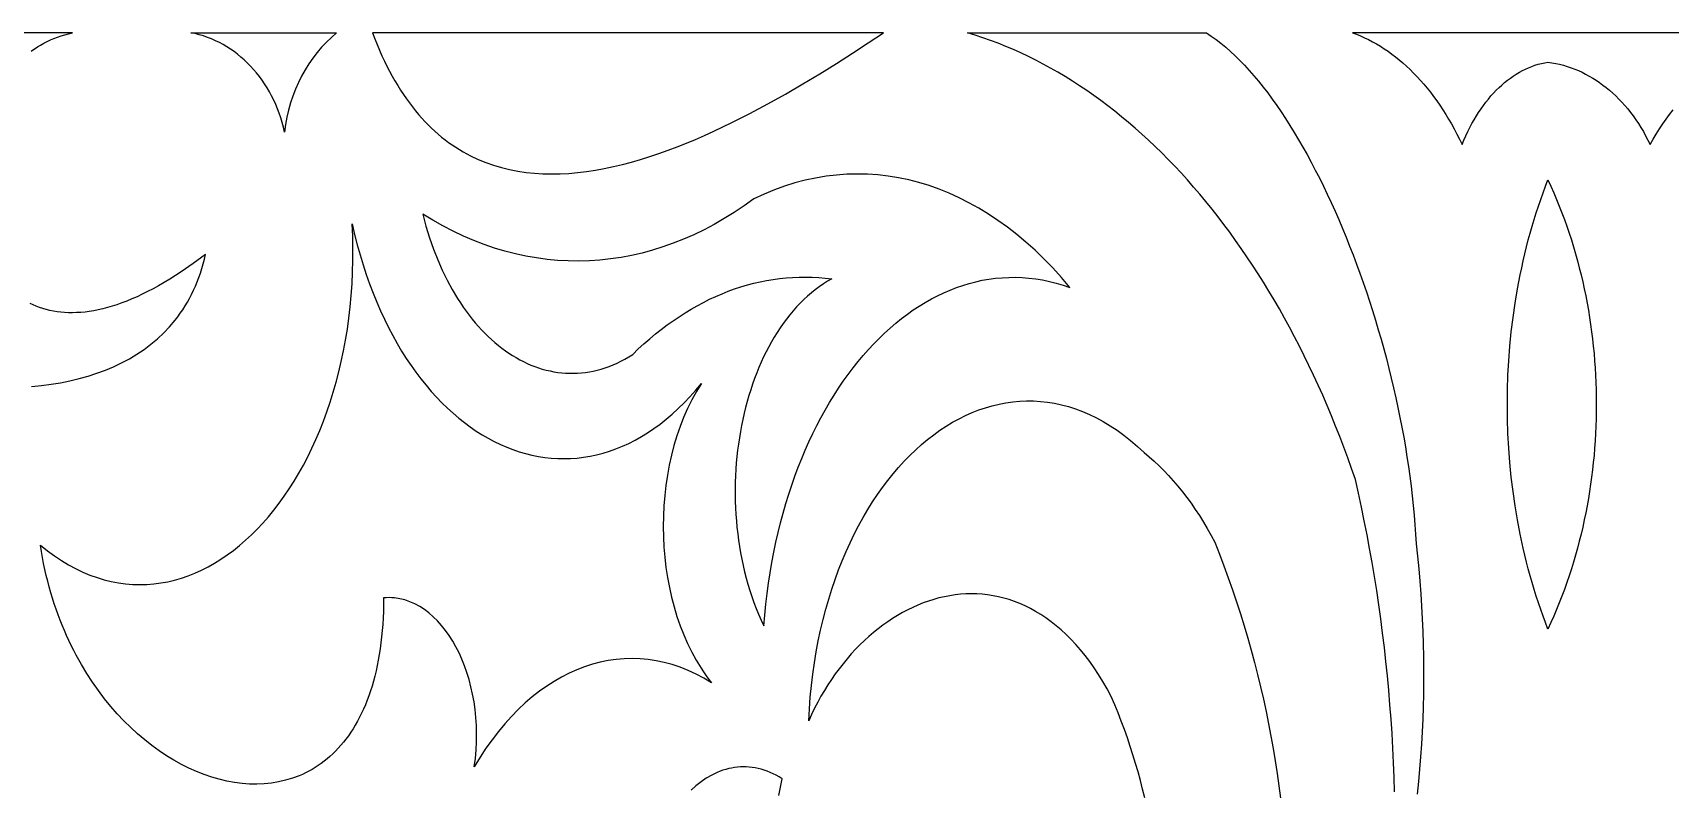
# Model space of a CAD drawing. Extents: x -1145 to -490, y -328 to 327.
# Drawn here: x -1002.2 to -931.7, y 249.3 to 281.9 of the extents above; entities that cross this region are included whole.
import ezdxf

# ---------------------------------------------------------------- set-up
doc = ezdxf.new("R2010")
doc.units = 0
doc.layers.add('LAYER_1', color=18, linetype='CONTINUOUS')

msp = doc.modelspace()

# ---------------------------------------------------------------- linework, layer by layer
at = {"layer": 'LAYER_1'}
for points in [[(-1002.299, 281.11), (-1002.035, 281.29), (-1001.898, 281.373), (-1001.758, 281.451), (-1001.615, 281.525), (-1001.469, 281.594), (-1001.32, 281.658), (-1001.168, 281.717), (-1001.012, 281.771), (-1000.853, 281.82), (-1000.691, 281.863), (-1000.526, 281.901), (-1033.161, 281.903)], [(-943.586, 249.213), (-943.605, 249.843), (-943.63, 250.471), (-943.66, 251.097), (-943.696, 251.722), (-943.737, 252.346), (-943.784, 252.968), (-943.837, 253.588), (-943.895, 254.206), (-943.958, 254.823), (-944.027, 255.438), (-944.102, 256.052), (-944.181, 256.663), (-944.266, 257.272), (-944.357, 257.88), (-944.453, 258.485), (-944.554, 259.089), (-944.661, 259.69), (-944.773, 260.289), (-944.891, 260.886), (-945.013, 261.481), (-945.141, 262.074), (-945.275, 262.664), (-945.437, 263.133), (-945.604, 263.598), (-945.774, 264.059), (-945.948, 264.514), (-946.126, 264.966), (-946.308, 265.412), (-946.494, 265.855), (-946.683, 266.292), (-946.876, 266.724), (-947.073, 267.152), (-947.273, 267.575), (-947.477, 267.993), (-947.685, 268.406), (-947.895, 268.815), (-948.11, 269.218), (-948.327, 269.616), (-948.548, 270.009), (-948.773, 270.397), (-949, 270.779), (-949.231, 271.157), (-949.465, 271.529), (-949.702, 271.896), (-949.943, 272.257), (-950.186, 272.613), (-950.433, 272.964), (-950.682, 273.309), (-950.934, 273.648), (-951.19, 273.982), (-951.448, 274.31), (-951.709, 274.633), (-951.973, 274.95), (-952.239, 275.261), (-952.508, 275.566), (-952.78, 275.865), (-953.055, 276.159), (-953.332, 276.446), (-953.612, 276.728), (-953.894, 277.003), (-954.179, 277.273), (-954.466, 277.536), (-954.755, 277.793), (-955.047, 278.044), (-955.341, 278.289), (-955.638, 278.527), (-955.936, 278.759), (-956.237, 278.985), (-956.54, 279.204), (-956.846, 279.417), (-957.153, 279.623), (-957.462, 279.823), (-957.773, 280.016), (-958.086, 280.202), (-958.401, 280.381), (-958.718, 280.554), (-959.037, 280.72), (-959.358, 280.88), (-959.68, 281.032), (-960.004, 281.178), (-960.33, 281.316), (-960.657, 281.448), (-960.986, 281.572), (-961.317, 281.689), (-961.649, 281.799), (-961.982, 281.902), (-951.685, 281.901), (-951.478, 281.763), (-951.271, 281.614), (-951.065, 281.454), (-950.86, 281.284), (-950.655, 281.103), (-950.451, 280.912), (-950.248, 280.712), (-950.046, 280.501), (-949.844, 280.281), (-949.644, 280.052), (-949.445, 279.814), (-949.247, 279.567), (-949.051, 279.311), (-948.856, 279.047), (-948.662, 278.775), (-948.47, 278.495), (-948.28, 278.207), (-948.091, 277.911), (-947.904, 277.608), (-947.719, 277.298), (-947.536, 276.981), (-947.355, 276.658), (-947.176, 276.328), (-946.999, 275.992), (-946.825, 275.649), (-946.653, 275.301), (-946.483, 274.947), (-946.316, 274.588), (-946.152, 274.224), (-945.99, 273.855), (-945.831, 273.481), (-945.674, 273.102), (-945.521, 272.72), (-945.371, 272.333), (-945.224, 271.942), (-945.08, 271.548), (-944.939, 271.15), (-944.801, 270.749), (-944.667, 270.345), (-944.537, 269.938), (-944.41, 269.528), (-944.287, 269.117), (-944.167, 268.703), (-944.051, 268.287), (-943.939, 267.869), (-943.831, 267.45), (-943.727, 267.03), (-943.628, 266.608), (-943.532, 266.186), (-943.441, 265.763), (-943.354, 265.34), (-943.272, 264.917), (-943.194, 264.493), (-943.12, 264.07), (-943.052, 263.647), (-942.988, 263.225), (-942.929, 262.804), (-942.875, 262.384), (-942.826, 261.965), (-942.782, 261.547), (-942.744, 261.132), (-942.71, 260.718), (-942.682, 260.307), (-942.659, 259.898), (-942.6, 259.361), (-942.547, 258.823), (-942.5, 258.284), (-942.459, 257.744), (-942.423, 257.204), (-942.394, 256.664), (-942.371, 256.123), (-942.353, 255.582), (-942.342, 255.041), (-942.337, 254.501), (-942.337, 253.96), (-942.344, 253.419), (-942.356, 252.879), (-942.374, 252.34), (-942.398, 251.801), (-942.428, 251.263), (-942.464, 250.725), (-942.506, 250.189), (-942.554, 249.654), (-942.607, 249.12)], [(-926.959, 281.902), (-937.011, 281.901), (-945.403, 281.902), (-945.227, 281.837), (-945.052, 281.766), (-944.878, 281.689), (-944.706, 281.606), (-944.536, 281.517), (-944.366, 281.422), (-944.199, 281.322), (-944.033, 281.216), (-943.868, 281.104), (-943.706, 280.987), (-943.545, 280.864), (-943.385, 280.735), (-943.228, 280.601), (-943.073, 280.462), (-942.92, 280.318), (-942.768, 280.168), (-942.619, 280.012), (-942.472, 279.852), (-942.328, 279.686), (-942.185, 279.516), (-942.045, 279.34), (-941.907, 279.16), (-941.772, 278.974), (-941.64, 278.783), (-941.51, 278.588), (-941.382, 278.388), (-941.257, 278.183), (-941.135, 277.974), (-941.016, 277.76), (-940.9, 277.541), (-940.787, 277.318), (-940.676, 277.09), (-940.598, 277.28), (-940.516, 277.465), (-940.431, 277.645), (-940.344, 277.821), (-940.253, 277.992), (-940.16, 278.158), (-940.064, 278.319), (-939.965, 278.475), (-939.864, 278.626), (-939.76, 278.772), (-939.654, 278.914), (-939.545, 279.05), (-939.434, 279.181), (-939.321, 279.307), (-939.206, 279.427), (-939.088, 279.542), (-938.969, 279.653), (-938.847, 279.757), (-938.724, 279.857), (-938.599, 279.951), (-938.472, 280.039), (-938.343, 280.122), (-938.213, 280.2), (-938.081, 280.271), (-937.948, 280.338), (-937.813, 280.398), (-937.677, 280.453), (-937.54, 280.502), (-937.402, 280.546), (-937.262, 280.583), (-937.121, 280.615), (-936.98, 280.641), (-936.811, 280.615), (-936.644, 280.583), (-936.478, 280.546), (-936.313, 280.502), (-936.149, 280.453), (-935.988, 280.398), (-935.827, 280.338), (-935.669, 280.271), (-935.512, 280.2), (-935.357, 280.122), (-935.204, 280.039), (-935.053, 279.951), (-934.904, 279.857), (-934.758, 279.757), (-934.613, 279.653), (-934.471, 279.542), (-934.331, 279.427), (-934.194, 279.307), (-934.059, 279.181), (-933.927, 279.05), (-933.798, 278.914), (-933.672, 278.772), (-933.548, 278.626), (-933.428, 278.475), (-933.311, 278.319), (-933.196, 278.158), (-933.085, 277.992), (-932.978, 277.821), (-932.873, 277.645), (-932.773, 277.465), (-932.675, 277.28), (-932.582, 277.09), (-932.451, 277.318), (-932.316, 277.541), (-932.177, 277.76), (-932.036, 277.974), (-931.89, 278.183), (-931.742, 278.388), (-931.59, 278.588)], [(-1002.283, 266.674), (-1001.859, 266.714), (-1001.442, 266.768), (-1001.032, 266.835), (-1000.63, 266.915), (-1000.236, 267.009), (-999.85, 267.117), (-999.474, 267.238), (-999.108, 267.373), (-998.752, 267.523), (-998.407, 267.686), (-998.074, 267.864), (-997.752, 268.057), (-997.443, 268.264), (-997.147, 268.486), (-996.864, 268.723), (-996.596, 268.975), (-996.342, 269.242), (-996.103, 269.524), (-995.989, 269.672), (-995.879, 269.823), (-995.774, 269.978), (-995.672, 270.137), (-995.575, 270.299), (-995.481, 270.466), (-995.393, 270.637), (-995.308, 270.812), (-995.228, 270.991), (-995.152, 271.174), (-995.081, 271.361), (-995.015, 271.552), (-994.953, 271.747), (-994.897, 271.946), (-994.844, 272.15), (-994.797, 272.357), (-995.324, 271.966), (-995.836, 271.611), (-996.334, 271.291), (-996.578, 271.144), (-996.817, 271.006), (-997.054, 270.876), (-997.286, 270.755), (-997.515, 270.642), (-997.741, 270.536), (-997.962, 270.439), (-998.181, 270.35), (-998.395, 270.268), (-998.606, 270.194), (-998.814, 270.127), (-999.018, 270.068), (-999.218, 270.016), (-999.415, 269.971), (-999.608, 269.933), (-999.798, 269.902), (-999.984, 269.878), (-1000.166, 269.861), (-1000.345, 269.85), (-1000.521, 269.845), (-1000.692, 269.847), (-1000.861, 269.855), (-1001.026, 269.869), (-1001.187, 269.889), (-1001.345, 269.915), (-1001.499, 269.947), (-1001.65, 269.984), (-1001.797, 270.027), (-1001.94, 270.075), (-1002.081, 270.128), (-1002.217, 270.187), (-1002.351, 270.25)], [(-954.347, 248.961), (-954.438, 249.333), (-954.534, 249.704), (-954.635, 250.073), (-954.741, 250.441), (-954.853, 250.807), (-954.97, 251.172), (-955.093, 251.535), (-955.221, 251.896), (-955.354, 252.256), (-955.493, 252.614), (-955.638, 252.969), (-955.788, 253.323), (-955.966, 253.65), (-956.148, 253.963), (-956.334, 254.263), (-956.524, 254.549), (-956.717, 254.822), (-956.914, 255.082), (-957.115, 255.328), (-957.319, 255.562), (-957.525, 255.783), (-957.735, 255.992), (-957.947, 256.188), (-958.162, 256.371), (-958.379, 256.543), (-958.599, 256.702), (-958.82, 256.849), (-959.044, 256.985), (-959.269, 257.109), (-959.496, 257.221), (-959.724, 257.323), (-959.953, 257.412), (-960.184, 257.491), (-960.415, 257.559), (-960.648, 257.616), (-960.88, 257.662), (-961.114, 257.697), (-961.347, 257.722), (-961.581, 257.737), (-961.814, 257.742), (-962.048, 257.736), (-962.281, 257.721), (-962.513, 257.696), (-962.745, 257.661), (-962.976, 257.617), (-963.206, 257.563), (-963.434, 257.501), (-963.662, 257.429), (-963.888, 257.348), (-964.112, 257.258), (-964.334, 257.16), (-964.554, 257.053), (-964.772, 256.938), (-964.988, 256.814), (-965.202, 256.682), (-965.412, 256.543), (-965.62, 256.395), (-965.825, 256.24), (-966.027, 256.077), (-966.225, 255.906), (-966.42, 255.729), (-966.611, 255.544), (-966.799, 255.352), (-966.982, 255.153), (-967.162, 254.947), (-967.337, 254.734), (-967.508, 254.516), (-967.674, 254.29), (-967.835, 254.059), (-967.992, 253.821), (-968.143, 253.577), (-968.289, 253.328), (-968.43, 253.073), (-968.565, 252.812), (-968.694, 252.546), (-968.818, 252.274), (-968.789, 252.788), (-968.75, 253.295), (-968.7, 253.795), (-968.641, 254.287), (-968.571, 254.772), (-968.492, 255.25), (-968.403, 255.719), (-968.304, 256.18), (-968.197, 256.633), (-968.081, 257.078), (-967.956, 257.514), (-967.823, 257.942), (-967.681, 258.36), (-967.531, 258.77), (-967.374, 259.17), (-967.208, 259.561), (-967.036, 259.942), (-966.856, 260.313), (-966.669, 260.675), (-966.475, 261.026), (-966.275, 261.367), (-966.068, 261.698), (-965.855, 262.018), (-965.636, 262.327), (-965.412, 262.625), (-965.182, 262.912), (-964.946, 263.187), (-964.705, 263.452), (-964.46, 263.704), (-964.209, 263.944), (-963.954, 264.173), (-963.695, 264.389), (-963.432, 264.593), (-963.165, 264.785), (-962.894, 264.963), (-962.62, 265.129), (-962.342, 265.281), (-962.061, 265.421), (-961.778, 265.547), (-961.492, 265.659), (-961.203, 265.758), (-960.913, 265.842), (-960.62, 265.913), (-960.325, 265.969), (-960.029, 266.011), (-959.732, 266.038), (-959.433, 266.05), (-959.133, 266.048), (-958.833, 266.03), (-958.532, 265.997), (-958.23, 265.948), (-957.929, 265.883), (-957.628, 265.803), (-957.326, 265.707), (-957.026, 265.594), (-956.726, 265.466), (-956.427, 265.32), (-956.129, 265.158), (-955.833, 264.979), (-955.538, 264.783), (-955.244, 264.569), (-954.953, 264.339), (-954.664, 264.09), (-954.377, 263.824), (-954.158, 263.643), (-953.943, 263.453), (-953.731, 263.255), (-953.523, 263.048), (-953.318, 262.833), (-953.117, 262.61), (-952.919, 262.379), (-952.726, 262.141), (-952.537, 261.894), (-952.351, 261.64), (-952.17, 261.379), (-951.994, 261.11), (-951.821, 260.834), (-951.653, 260.551), (-951.49, 260.261), (-951.331, 259.964), (-951.129, 259.455), (-950.934, 258.945), (-950.746, 258.432), (-950.564, 257.917), (-950.39, 257.4), (-950.222, 256.881), (-950.061, 256.36), (-949.906, 255.838), (-949.759, 255.314), (-949.618, 254.789), (-949.483, 254.262), (-949.356, 253.734), (-949.234, 253.205), (-949.119, 252.675), (-949.011, 252.144), (-948.909, 251.612), (-948.814, 251.079), (-948.724, 250.545), (-948.642, 250.011), (-948.565, 249.477), (-948.495, 248.942)], [(-970.097, 249.061), (-970.036, 249.422), (-969.963, 249.779), (-970.09, 249.858), (-970.217, 249.93), (-970.345, 249.995), (-970.473, 250.054), (-970.601, 250.105), (-970.73, 250.151), (-970.859, 250.19), (-970.988, 250.222), (-971.117, 250.249), (-971.246, 250.269), (-971.375, 250.283), (-971.504, 250.291), (-971.632, 250.292), (-971.759, 250.288), (-971.887, 250.278), (-972.013, 250.263), (-972.139, 250.241), (-972.264, 250.214), (-972.389, 250.181), (-972.512, 250.143), (-972.634, 250.1), (-972.755, 250.051), (-972.875, 249.997), (-972.993, 249.937), (-973.226, 249.803), (-973.452, 249.65), (-973.672, 249.477), (-973.884, 249.285)]]:
    msp.add_lwpolyline(points, dxfattribs=at)
for points in [[(-995.424, 281.902), (-989.148, 281.901), (-989.373, 281.706), (-989.589, 281.499), (-989.794, 281.28), (-989.989, 281.051), (-990.172, 280.811), (-990.345, 280.56), (-990.506, 280.301), (-990.655, 280.032), (-990.792, 279.755), (-990.917, 279.47), (-991.029, 279.178), (-991.128, 278.879), (-991.214, 278.574), (-991.287, 278.263), (-991.345, 277.947), (-991.389, 277.626), (-991.437, 277.834), (-991.492, 278.038), (-991.553, 278.239), (-991.62, 278.436), (-991.692, 278.629), (-991.771, 278.819), (-991.856, 279.004), (-991.946, 279.185), (-992.041, 279.361), (-992.142, 279.533), (-992.248, 279.701), (-992.359, 279.863), (-992.475, 280.021), (-992.596, 280.174), (-992.721, 280.321), (-992.851, 280.464), (-992.985, 280.6), (-993.123, 280.731), (-993.266, 280.857), (-993.412, 280.976), (-993.562, 281.09), (-993.716, 281.197), (-993.873, 281.298), (-994.034, 281.393), (-994.198, 281.481), (-994.365, 281.562), (-994.534, 281.637), (-994.707, 281.704), (-994.883, 281.765), (-995.061, 281.818), (-995.241, 281.864)], [(-987.606, 281.9), (-987.508, 281.645), (-987.407, 281.396), (-987.304, 281.153), (-987.198, 280.916), (-987.09, 280.686), (-986.979, 280.462), (-986.866, 280.244), (-986.751, 280.032), (-986.634, 279.826), (-986.514, 279.626), (-986.393, 279.431), (-986.269, 279.243), (-986.142, 279.06), (-986.014, 278.883), (-985.884, 278.711), (-985.752, 278.546), (-985.617, 278.385), (-985.481, 278.23), (-985.343, 278.081), (-985.203, 277.937), (-985.061, 277.798), (-984.917, 277.665), (-984.771, 277.536), (-984.624, 277.413), (-984.474, 277.295), (-984.323, 277.182), (-984.171, 277.074), (-984.016, 276.971), (-983.703, 276.779), (-983.383, 276.606), (-983.057, 276.451), (-982.726, 276.315), (-982.388, 276.196), (-982.046, 276.095), (-981.699, 276.01), (-981.346, 275.942), (-980.99, 275.889), (-980.629, 275.852), (-980.264, 275.83), (-979.895, 275.822), (-979.523, 275.829), (-979.148, 275.849), (-978.769, 275.882), (-978.388, 275.928), (-978.005, 275.987), (-977.619, 276.057), (-977.231, 276.138), (-976.841, 276.231), (-976.45, 276.334), (-976.058, 276.447), (-975.665, 276.57), (-975.271, 276.702), (-974.876, 276.843), (-974.481, 276.992), (-974.087, 277.149), (-973.692, 277.313), (-973.298, 277.484), (-972.905, 277.662), (-972.513, 277.846), (-972.123, 278.036), (-971.346, 278.43), (-970.578, 278.841), (-969.819, 279.265), (-969.073, 279.7), (-968.341, 280.141), (-967.626, 280.585), (-966.929, 281.029), (-966.252, 281.468), (-965.597, 281.899)], [(-957.568, 270.938), (-957.933, 271.366), (-958.306, 271.775), (-958.685, 272.166), (-959.07, 272.536), (-959.462, 272.888), (-959.859, 273.22), (-960.261, 273.532), (-960.668, 273.825), (-961.08, 274.098), (-961.497, 274.352), (-961.917, 274.585), (-962.342, 274.799), (-962.77, 274.993), (-963.201, 275.166), (-963.635, 275.319), (-964.072, 275.452), (-964.511, 275.565), (-964.952, 275.657), (-965.395, 275.729), (-965.84, 275.78), (-966.285, 275.81), (-966.731, 275.82), (-967.178, 275.808), (-967.625, 275.776), (-968.072, 275.723), (-968.519, 275.648), (-968.965, 275.553), (-969.41, 275.436), (-969.854, 275.298), (-970.296, 275.138), (-970.737, 274.957), (-971.175, 274.754), (-971.598, 274.451), (-972.024, 274.166), (-972.454, 273.899), (-972.887, 273.65), (-973.323, 273.419), (-973.763, 273.207), (-974.205, 273.012), (-974.649, 272.836), (-975.095, 272.678), (-975.544, 272.538), (-975.994, 272.417), (-976.446, 272.314), (-976.899, 272.228), (-977.353, 272.162), (-977.807, 272.113), (-978.263, 272.083), (-978.718, 272.071), (-979.174, 272.077), (-979.63, 272.101), (-980.085, 272.144), (-980.54, 272.205), (-980.994, 272.285), (-981.447, 272.383), (-981.899, 272.499), (-982.349, 272.633), (-982.798, 272.786), (-983.244, 272.958), (-983.688, 273.147), (-984.13, 273.356), (-984.57, 273.582), (-985.006, 273.827), (-985.439, 274.09), (-985.3, 273.573), (-985.146, 273.072), (-984.977, 272.59), (-984.795, 272.125), (-984.599, 271.679), (-984.39, 271.252), (-984.169, 270.844), (-983.937, 270.456), (-983.816, 270.269), (-983.693, 270.088), (-983.567, 269.911), (-983.439, 269.74), (-983.308, 269.574), (-983.175, 269.413), (-983.04, 269.258), (-982.902, 269.108), (-982.763, 268.963), (-982.621, 268.824), (-982.477, 268.69), (-982.331, 268.562), (-982.183, 268.439), (-982.034, 268.322), (-981.882, 268.211), (-981.729, 268.105), (-981.575, 268.005), (-981.419, 267.912), (-981.261, 267.824), (-981.102, 267.742), (-980.942, 267.665), (-980.781, 267.595), (-980.618, 267.531), (-980.455, 267.474), (-980.29, 267.422), (-980.125, 267.377), (-979.958, 267.338), (-979.791, 267.305), (-979.623, 267.278), (-979.455, 267.258), (-979.286, 267.245), (-979.116, 267.238), (-978.946, 267.238), (-978.776, 267.244), (-978.606, 267.257), (-978.435, 267.276), (-978.264, 267.303), (-978.093, 267.336), (-977.922, 267.376), (-977.751, 267.423), (-977.581, 267.477), (-977.41, 267.538), (-977.24, 267.606), (-977.07, 267.681), (-976.901, 267.763), (-976.732, 267.853), (-976.564, 267.95), (-976.397, 268.054), (-976.156, 268.285), (-975.912, 268.508), (-975.666, 268.724), (-975.418, 268.931), (-975.167, 269.13), (-974.914, 269.32), (-974.659, 269.503), (-974.401, 269.677), (-974.142, 269.843), (-973.881, 270.001), (-973.618, 270.15), (-973.353, 270.291), (-973.087, 270.424), (-972.819, 270.548), (-972.549, 270.664), (-972.279, 270.771), (-972.006, 270.869), (-971.733, 270.959), (-971.458, 271.041), (-971.183, 271.114), (-970.906, 271.178), (-970.628, 271.234), (-970.35, 271.28), (-970.071, 271.319), (-969.791, 271.348), (-969.511, 271.368), (-969.23, 271.38), (-968.949, 271.383), (-968.667, 271.377), (-968.385, 271.361), (-968.103, 271.337), (-967.821, 271.304), (-968.005, 271.199), (-968.185, 271.087), (-968.361, 270.967), (-968.534, 270.839), (-968.703, 270.705), (-968.868, 270.563), (-969.029, 270.414), (-969.186, 270.259), (-969.34, 270.098), (-969.489, 269.93), (-969.635, 269.756), (-969.776, 269.576), (-969.914, 269.39), (-970.047, 269.198), (-970.176, 269.001), (-970.301, 268.799), (-970.422, 268.592), (-970.539, 268.38), (-970.651, 268.163), (-970.759, 267.942), (-970.863, 267.716), (-970.963, 267.486), (-971.058, 267.252), (-971.149, 267.014), (-971.235, 266.772), (-971.316, 266.527), (-971.394, 266.279), (-971.466, 266.028), (-971.534, 265.773), (-971.598, 265.516), (-971.656, 265.256), (-971.71, 264.994), (-971.76, 264.729), (-971.804, 264.462), (-971.844, 264.194), (-971.879, 263.923), (-971.909, 263.651), (-971.934, 263.378), (-971.954, 263.104), (-971.969, 262.828), (-971.979, 262.552), (-971.985, 262.275), (-971.985, 261.997), (-971.98, 261.719), (-971.969, 261.441), (-971.954, 261.163), (-971.933, 260.885), (-971.907, 260.608), (-971.876, 260.331), (-971.84, 260.055), (-971.798, 259.779), (-971.751, 259.505), (-971.698, 259.232), (-971.64, 258.96), (-971.576, 258.69), (-971.507, 258.422), (-971.433, 258.156), (-971.352, 257.892), (-971.266, 257.63), (-971.175, 257.371), (-971.078, 257.114), (-970.975, 256.86), (-970.866, 256.609), (-970.751, 256.362), (-970.713, 256.83), (-970.667, 257.293), (-970.613, 257.751), (-970.552, 258.204), (-970.483, 258.651), (-970.407, 259.094), (-970.324, 259.53), (-970.233, 259.961), (-970.136, 260.387), (-970.032, 260.806), (-969.921, 261.219), (-969.803, 261.626), (-969.679, 262.027), (-969.548, 262.421), (-969.412, 262.809), (-969.269, 263.19), (-969.12, 263.564), (-968.965, 263.931), (-968.805, 264.291), (-968.638, 264.644), (-968.467, 264.989), (-968.289, 265.327), (-968.107, 265.657), (-967.919, 265.979), (-967.727, 266.294), (-967.529, 266.6), (-967.327, 266.898), (-967.12, 267.188), (-966.908, 267.469), (-966.692, 267.742), (-966.472, 268.005), (-966.247, 268.261), (-966.018, 268.507), (-965.786, 268.743), (-965.549, 268.971), (-965.309, 269.189), (-965.066, 269.398), (-964.818, 269.597), (-964.568, 269.786), (-964.314, 269.965), (-964.057, 270.135), (-963.797, 270.294), (-963.534, 270.442), (-963.269, 270.58), (-963.001, 270.708), (-962.73, 270.825), (-962.457, 270.931), (-962.182, 271.026), (-961.904, 271.109), (-961.625, 271.182), (-961.343, 271.243), (-961.06, 271.293), (-960.775, 271.33), (-960.489, 271.356), (-960.201, 271.371), (-959.912, 271.373), (-959.622, 271.362), (-959.331, 271.34), (-959.038, 271.305), (-958.745, 271.257), (-958.452, 271.197), (-958.157, 271.124), (-957.863, 271.037)], [(-936.98, 256.221), (-937.087, 256.502), (-937.191, 256.785), (-937.292, 257.069), (-937.39, 257.356), (-937.484, 257.644), (-937.574, 257.935), (-937.661, 258.227), (-937.745, 258.52), (-937.826, 258.816), (-937.902, 259.112), (-937.976, 259.411), (-938.046, 259.711), (-938.176, 260.314), (-938.292, 260.922), (-938.395, 261.535), (-938.484, 262.151), (-938.559, 262.771), (-938.62, 263.393), (-938.668, 264.018), (-938.702, 264.644), (-938.723, 265.271), (-938.73, 265.899), (-938.723, 266.527), (-938.702, 267.154), (-938.668, 267.78), (-938.62, 268.404), (-938.559, 269.027), (-938.484, 269.646), (-938.395, 270.263), (-938.292, 270.875), (-938.176, 271.484), (-938.113, 271.786), (-938.046, 272.087), (-937.976, 272.387), (-937.902, 272.685), (-937.826, 272.982), (-937.745, 273.277), (-937.661, 273.571), (-937.574, 273.863), (-937.484, 274.153), (-937.39, 274.442), (-937.292, 274.728), (-937.191, 275.013), (-937.087, 275.296), (-936.98, 275.576), (-936.851, 275.296), (-936.727, 275.013), (-936.607, 274.728), (-936.492, 274.442), (-936.38, 274.153), (-936.272, 273.863), (-936.168, 273.571), (-936.069, 273.277), (-935.973, 272.982), (-935.882, 272.685), (-935.794, 272.387), (-935.711, 272.087), (-935.632, 271.786), (-935.556, 271.484), (-935.485, 271.18), (-935.418, 270.875), (-935.355, 270.569), (-935.296, 270.263), (-935.241, 269.955), (-935.19, 269.646), (-935.144, 269.337), (-935.101, 269.027), (-935.062, 268.716), (-935.028, 268.404), (-934.997, 268.092), (-934.971, 267.78), (-934.949, 267.467), (-934.93, 267.154), (-934.916, 266.84), (-934.906, 266.527), (-934.9, 266.213), (-934.898, 265.899), (-934.9, 265.585), (-934.906, 265.271), (-934.916, 264.957), (-934.93, 264.644), (-934.949, 264.331), (-934.971, 264.018), (-934.997, 263.705), (-935.028, 263.393), (-935.062, 263.082), (-935.101, 262.771), (-935.144, 262.461), (-935.19, 262.151), (-935.241, 261.843), (-935.296, 261.535), (-935.355, 261.228), (-935.418, 260.922), (-935.485, 260.618), (-935.556, 260.314), (-935.632, 260.012), (-935.711, 259.711), (-935.794, 259.411), (-935.882, 259.112), (-935.973, 258.816), (-936.069, 258.52), (-936.168, 258.227), (-936.272, 257.935), (-936.38, 257.644), (-936.492, 257.356), (-936.608, 257.069), (-936.727, 256.785), (-936.851, 256.502)], [(-1001.904, 259.832), (-1001.603, 259.593), (-1001.301, 259.373), (-1000.997, 259.172), (-1000.692, 258.99), (-1000.386, 258.826), (-1000.079, 258.68), (-999.772, 258.552), (-999.465, 258.441), (-999.157, 258.349), (-998.85, 258.273), (-998.543, 258.215), (-998.236, 258.173), (-997.931, 258.148), (-997.626, 258.139), (-997.323, 258.147), (-997.021, 258.17), (-996.721, 258.209), (-996.423, 258.264), (-996.126, 258.334), (-995.833, 258.419), (-995.541, 258.518), (-995.253, 258.633), (-994.967, 258.761), (-994.685, 258.904), (-994.405, 259.061), (-994.13, 259.232), (-993.858, 259.416), (-993.591, 259.613), (-993.328, 259.823), (-993.069, 260.046), (-992.815, 260.282), (-992.565, 260.53), (-992.321, 260.79), (-992.083, 261.062), (-991.849, 261.346), (-991.622, 261.642), (-991.401, 261.948), (-991.185, 262.266), (-990.977, 262.594), (-990.774, 262.933), (-990.579, 263.283), (-990.391, 263.642), (-990.21, 264.012), (-990.037, 264.391), (-989.871, 264.78), (-989.713, 265.178), (-989.563, 265.585), (-989.422, 266), (-989.29, 266.425), (-989.166, 266.857), (-989.051, 267.298), (-988.945, 267.747), (-988.849, 268.203), (-988.763, 268.667), (-988.686, 269.139), (-988.619, 269.617), (-988.563, 270.102), (-988.518, 270.593), (-988.483, 271.091), (-988.459, 271.595), (-988.446, 272.105), (-988.445, 272.621), (-988.455, 273.142), (-988.477, 273.669), (-988.371, 273.216), (-988.258, 272.772), (-988.137, 272.337), (-988.008, 271.912), (-987.872, 271.497), (-987.729, 271.091), (-987.578, 270.695), (-987.421, 270.308), (-987.258, 269.931), (-987.088, 269.565), (-986.911, 269.208), (-986.729, 268.861), (-986.541, 268.525), (-986.347, 268.198), (-986.147, 267.882), (-985.943, 267.577), (-985.733, 267.282), (-985.518, 266.997), (-985.298, 266.724), (-985.074, 266.461), (-984.845, 266.208), (-984.612, 265.967), (-984.375, 265.737), (-984.135, 265.518), (-983.89, 265.31), (-983.642, 265.113), (-983.391, 264.927), (-983.136, 264.753), (-982.879, 264.591), (-982.619, 264.44), (-982.356, 264.301), (-982.091, 264.173), (-981.824, 264.058), (-981.554, 263.954), (-981.283, 263.862), (-981.01, 263.783), (-980.736, 263.715), (-980.46, 263.66), (-980.184, 263.617), (-979.906, 263.587), (-979.627, 263.569), (-979.348, 263.564), (-979.069, 263.571), (-978.789, 263.591), (-978.51, 263.624), (-978.23, 263.67), (-977.951, 263.729), (-977.673, 263.801), (-977.395, 263.886), (-977.118, 263.985), (-976.842, 264.097), (-976.568, 264.222), (-976.294, 264.361), (-976.023, 264.513), (-975.753, 264.679), (-975.486, 264.859), (-975.22, 265.052), (-974.957, 265.26), (-974.696, 265.482), (-974.439, 265.717), (-974.184, 265.967), (-973.932, 266.231), (-973.683, 266.51), (-973.438, 266.803), (-973.652, 266.455), (-973.85, 266.094), (-974.034, 265.721), (-974.203, 265.337), (-974.356, 264.942), (-974.495, 264.539), (-974.619, 264.126), (-974.729, 263.707), (-974.823, 263.281), (-974.903, 262.85), (-974.968, 262.414), (-975.018, 261.974), (-975.054, 261.532), (-975.075, 261.088), (-975.082, 260.644), (-975.074, 260.199), (-975.052, 259.756), (-975.015, 259.316), (-974.963, 258.878), (-974.898, 258.444), (-974.817, 258.016), (-974.723, 257.593), (-974.614, 257.177), (-974.491, 256.769), (-974.354, 256.371), (-974.202, 255.981), (-974.037, 255.603), (-973.857, 255.237), (-973.663, 254.883), (-973.455, 254.542), (-973.346, 254.378), (-973.233, 254.217), (-973.117, 254.06), (-972.997, 253.907), (-973.332, 254.106), (-973.669, 254.285), (-974.009, 254.442), (-974.351, 254.578), (-974.694, 254.692), (-975.038, 254.786), (-975.384, 254.859), (-975.73, 254.911), (-976.075, 254.943), (-976.421, 254.954), (-976.766, 254.945), (-977.11, 254.916), (-977.453, 254.867), (-977.794, 254.798), (-978.133, 254.709), (-978.469, 254.601), (-978.803, 254.473), (-979.133, 254.325), (-979.46, 254.159), (-979.783, 253.973), (-980.102, 253.768), (-980.416, 253.544), (-980.725, 253.302), (-981.028, 253.041), (-981.326, 252.761), (-981.618, 252.463), (-981.903, 252.147), (-982.182, 251.813), (-982.453, 251.461), (-982.716, 251.091), (-982.972, 250.703), (-983.219, 250.298), (-983.173, 250.658), (-983.141, 251.017), (-983.123, 251.373), (-983.118, 251.725), (-983.127, 252.074), (-983.149, 252.418), (-983.184, 252.757), (-983.231, 253.09), (-983.29, 253.416), (-983.361, 253.735), (-983.443, 254.046), (-983.536, 254.349), (-983.639, 254.642), (-983.752, 254.925), (-983.876, 255.198), (-984.008, 255.46), (-984.15, 255.709), (-984.301, 255.946), (-984.46, 256.17), (-984.627, 256.38), (-984.801, 256.575), (-984.983, 256.755), (-985.172, 256.919), (-985.367, 257.066), (-985.569, 257.196), (-985.777, 257.309), (-985.99, 257.402), (-986.208, 257.477), (-986.431, 257.531), (-986.658, 257.565), (-986.774, 257.574), (-986.89, 257.578), (-987.007, 257.576), (-987.125, 257.568), (-987.128, 257.274), (-987.135, 256.986), (-987.146, 256.703), (-987.163, 256.427), (-987.184, 256.156), (-987.209, 255.891), (-987.238, 255.632), (-987.272, 255.379), (-987.31, 255.132), (-987.353, 254.89), (-987.399, 254.654), (-987.45, 254.423), (-987.504, 254.199), (-987.562, 253.979), (-987.624, 253.766), (-987.69, 253.558), (-987.759, 253.356), (-987.832, 253.159), (-987.909, 252.968), (-987.989, 252.782), (-988.072, 252.602), (-988.159, 252.427), (-988.249, 252.257), (-988.342, 252.093), (-988.438, 251.934), (-988.538, 251.781), (-988.64, 251.633), (-988.745, 251.49), (-988.853, 251.353), (-988.964, 251.221), (-989.077, 251.094), (-989.193, 250.972), (-989.312, 250.855), (-989.433, 250.744), (-989.556, 250.637), (-989.682, 250.536), (-989.81, 250.44), (-989.941, 250.349), (-990.073, 250.263), (-990.208, 250.182), (-990.344, 250.106), (-990.482, 250.035), (-990.623, 249.969), (-990.765, 249.907), (-991.054, 249.8), (-991.349, 249.711), (-991.65, 249.642), (-991.957, 249.591), (-992.268, 249.56), (-992.583, 249.547), (-992.901, 249.552), (-993.222, 249.576), (-993.546, 249.617), (-993.872, 249.677), (-994.199, 249.754), (-994.526, 249.848), (-994.854, 249.96), (-995.181, 250.089), (-995.507, 250.235), (-995.832, 250.397), (-996.155, 250.576), (-996.475, 250.771), (-996.791, 250.982), (-997.104, 251.209), (-997.413, 251.452), (-997.717, 251.71), (-998.015, 251.983), (-998.307, 252.272), (-998.593, 252.575), (-998.872, 252.894), (-999.143, 253.227), (-999.405, 253.574), (-999.659, 253.935), (-999.904, 254.31), (-1000.138, 254.699), (-1000.362, 255.102), (-1000.47, 255.308), (-1000.575, 255.518), (-1000.678, 255.731), (-1000.777, 255.947), (-1000.873, 256.167), (-1000.966, 256.389), (-1001.056, 256.615), (-1001.143, 256.844), (-1001.226, 257.077), (-1001.306, 257.312), (-1001.383, 257.55), (-1001.456, 257.792), (-1001.525, 258.037), (-1001.591, 258.284), (-1001.653, 258.535), (-1001.711, 258.789), (-1001.765, 259.045), (-1001.816, 259.305), (-1001.862, 259.567)]]:
    msp.add_lwpolyline(points, close=True, dxfattribs=at)

doc.saveas('drawing.dxf')
